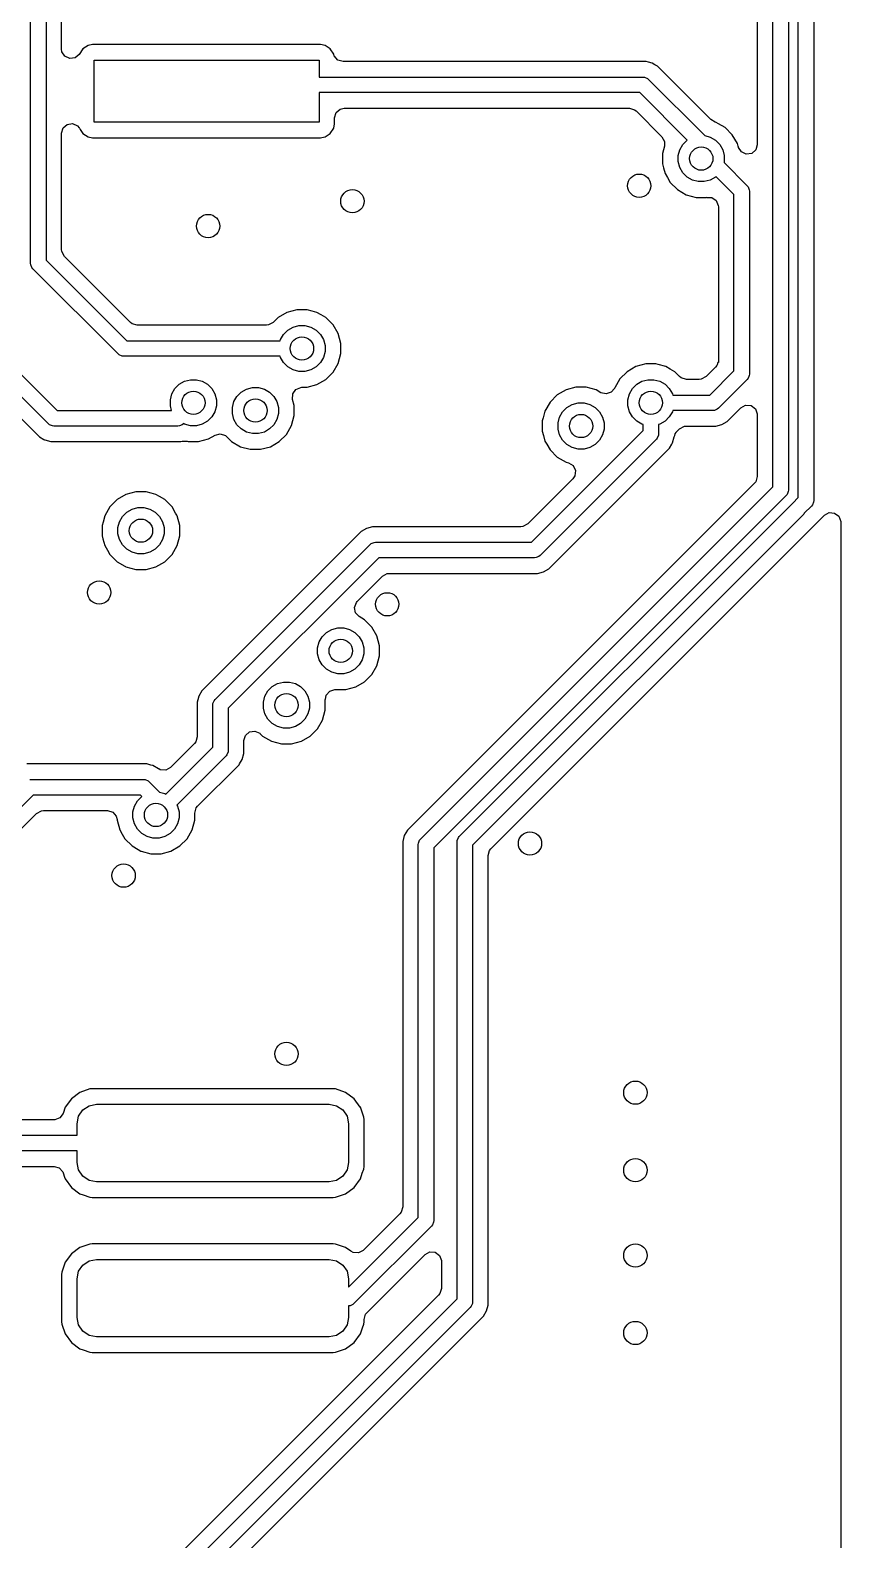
# Model space of a CAD drawing. Extents: x 2.65 to 6.49, y -4.64 to -1.62.
# Drawn here: x 6.075 to 6.486, y -3.629 to -2.862 of the extents above; entities that cross this region are included whole.
import ezdxf

# ---------------------------------------------------------------- set-up
doc = ezdxf.new("R2010")
doc.units = 0
doc.header["$MEASUREMENT"] = 0
doc.layers.add('BLACK', color=7, linetype='CONTINUOUS')

msp = doc.modelspace()

# ---------------------------------------------------------------- linework, layer by layer
at = {"layer": 'BLACK', "linetype": 'CONTINUOUS'}
for p, q in [((6.46461, -3.09927), (6.46461, -2.05876)), ((6.47248, -2.05713), (6.47248, -3.1009)), ((6.45169, -3.09392), (6.45169, -2.6108)), ((6.45957, -2.60917), (6.45957, -3.09555)), ((6.4438, -2.62228), (6.4438, -2.92011)), ((6.0748, -2.98031), (6.0748, -2.64567)), ((6.08268, -2.6473), (6.08268, -2.97868)), ((6.09057, -2.87158), (6.09057, -2.85519)), ((6.09074, -2.87287), (6.09057, -2.87158)), ((6.09219, -2.87521), (6.09074, -2.87287)), ((6.09951, -2.87429), (6.0974, -2.87606)), ((6.1014, -2.87147), (6.09951, -2.87429)), ((6.10401, -2.86973), (6.1014, -2.87147)), ((6.10631, -2.86927), (6.10401, -2.86973)), ((6.10401, -2.86973), (6.10401, -2.86973)), ((6.22204, -2.86927), (6.10631, -2.86927)), ((6.10631, -2.86927), (6.10631, -2.86927)), ((6.22434, -2.86973), (6.22204, -2.86927)), ((6.22204, -2.86927), (6.22204, -2.86927)), ((6.22695, -2.87147), (6.22434, -2.86973)), ((6.22434, -2.86973), (6.22434, -2.86973)), ((6.2287, -2.87409), (6.22695, -2.87147)), ((6.22876, -2.87425), (6.2287, -2.87409)), ((6.22902, -2.87504), (6.22876, -2.87425)), ((6.23082, -2.87712), (6.22902, -2.87504)), ((6.09467, -2.8764), (6.09219, -2.87521)), ((6.0974, -2.87606), (6.09467, -2.8764)), ((6.10709, -2.90866), (6.10709, -2.87717)), ((6.10709, -2.87717), (6.22126, -2.87717)), ((6.22126, -2.87717), (6.22126, -2.88579)), ((6.23346, -2.87789), (6.23082, -2.87712)), ((6.38734, -2.87789), (6.23346, -2.87789)), ((6.38864, -2.87824), (6.38734, -2.87789)), ((6.38734, -2.87789), (6.38734, -2.87789)), ((6.39035, -2.8787), (6.38864, -2.87824)), ((6.39182, -2.87954), (6.39035, -2.8787)), ((6.39035, -2.8787), (6.39035, -2.8787)), ((6.39305, -2.88026), (6.39182, -2.87954)), ((6.39182, -2.87954), (6.39182, -2.87954)), ((6.39182, -2.87954), (6.39182, -2.87954)), ((6.42017, -2.90738), (6.39305, -2.88026)), ((6.39305, -2.88026), (6.39305, -2.88026)), ((6.22126, -2.88579), (6.38579, -2.88579)), ((6.38579, -2.88579), (6.38656, -2.88586)), ((6.38656, -2.88586), (6.38797, -2.88645)), ((6.38797, -2.88645), (6.38857, -2.88694)), ((6.38857, -2.88694), (6.41716, -2.91552)), ((6.38416, -2.89366), (6.22126, -2.89366)), ((6.22126, -2.89366), (6.22126, -2.90866)), ((6.40824, -2.91775), (6.38416, -2.89366)), ((6.22915, -2.90644), (6.22993, -2.9038)), ((6.22993, -2.9038), (6.23201, -2.902)), ((6.23201, -2.902), (6.23404, -2.90156)), ((6.23404, -2.90156), (6.37886, -2.90156)), ((6.37886, -2.90156), (6.3815, -2.90233)), ((6.3815, -2.90233), (6.38232, -2.90299)), ((6.38232, -2.90299), (6.3954, -2.91607)), ((6.09057, -2.91425), (6.09135, -2.91161)), ((6.09135, -2.91161), (6.09342, -2.9098)), ((6.09342, -2.9098), (6.09615, -2.90941)), ((6.09615, -2.90941), (6.09865, -2.91056)), ((6.09865, -2.91056), (6.09951, -2.91153)), ((6.09951, -2.91153), (6.09965, -2.91174)), ((6.09965, -2.91174), (6.09965, -2.91174)), ((6.09965, -2.91174), (6.10003, -2.91231)), ((6.10003, -2.91231), (6.1014, -2.91435)), ((6.22126, -2.90866), (6.10709, -2.90866)), ((6.22695, -2.91435), (6.2287, -2.91174)), ((6.2287, -2.91174), (6.22915, -2.90944)), ((6.2287, -2.91174), (6.2287, -2.91174)), ((6.2287, -2.91174), (6.2287, -2.91174)), ((6.22915, -2.90944), (6.22915, -2.90644)), ((6.22915, -2.90944), (6.22915, -2.90944)), ((6.42236, -2.90864), (6.42017, -2.90738)), ((6.42296, -2.9088), (6.42236, -2.90864)), ((6.42406, -2.90944), (6.42296, -2.9088)), ((6.42296, -2.9088), (6.42296, -2.9088)), ((6.42745, -2.9114), (6.42406, -2.90944)), ((6.43112, -2.91507), (6.42745, -2.9114)), ((6.09057, -2.97339), (6.09057, -2.91425)), ((6.1014, -2.91435), (6.10401, -2.9161)), ((6.10401, -2.9161), (6.10401, -2.9161)), ((6.10401, -2.9161), (6.10631, -2.91656)), ((6.10631, -2.91656), (6.10631, -2.91656)), ((6.10631, -2.91656), (6.10631, -2.91656)), ((6.10631, -2.91656), (6.22204, -2.91656)), ((6.22204, -2.91656), (6.22262, -2.91644)), ((6.22204, -2.91656), (6.22204, -2.91656)), ((6.22262, -2.91644), (6.22434, -2.9161)), ((6.22434, -2.9161), (6.22695, -2.91435)), ((6.22434, -2.9161), (6.22434, -2.9161)), ((6.22434, -2.9161), (6.22434, -2.9161)), ((6.3954, -2.91607), (6.39672, -2.91848)), ((6.39666, -2.92078), (6.39565, -2.92457)), ((6.39672, -2.91848), (6.39666, -2.92078)), ((6.40444, -2.92265), (6.40598, -2.91998)), ((6.40598, -2.91998), (6.40816, -2.9178)), ((6.40816, -2.9178), (6.40824, -2.91775)), ((6.41716, -2.91552), (6.41987, -2.91625)), ((6.41987, -2.91625), (6.42254, -2.9178)), ((6.42254, -2.9178), (6.42472, -2.91998)), ((6.42472, -2.91998), (6.42627, -2.92265)), ((6.43372, -2.91956), (6.43112, -2.91507)), ((6.43404, -2.92078), (6.43372, -2.91956)), ((6.4342, -2.92137), (6.43404, -2.92078)), ((6.4438, -2.92011), (6.44302, -2.92275)), ((6.39565, -2.92457), (6.39565, -2.92457)), ((6.39565, -2.92457), (6.39565, -2.92976)), ((6.40364, -2.92562), (6.40444, -2.92265)), ((6.40364, -2.92871), (6.40364, -2.92562)), ((6.40444, -2.93169), (6.40364, -2.92871)), ((6.42627, -2.92265), (6.42706, -2.92562)), ((6.42706, -2.92871), (6.42692, -2.92923)), ((6.42706, -2.92562), (6.42706, -2.92871)), ((6.43423, -2.92148), (6.4342, -2.92137)), ((6.43572, -2.9238), (6.43423, -2.92148)), ((6.43822, -2.92494), (6.43572, -2.9238)), ((6.44095, -2.92455), (6.43822, -2.92494)), ((6.44302, -2.92275), (6.44095, -2.92455)), ((6.39565, -2.92976), (6.39623, -2.93192)), ((6.39623, -2.93192), (6.39699, -2.93477)), ((6.39699, -2.93477), (6.39815, -2.93677)), ((6.40598, -2.93436), (6.40444, -2.93169)), ((6.40816, -2.93654), (6.40598, -2.93436)), ((6.42282, -2.93626), (6.42254, -2.93654)), ((6.43193, -2.94537), (6.42282, -2.93626)), ((6.42692, -2.92923), (6.43865, -2.94096)), ((6.39815, -2.93677), (6.39959, -2.93926)), ((6.39959, -2.93926), (6.40326, -2.94293)), ((6.40326, -2.94293), (6.40775, -2.94553)), ((6.41083, -2.93808), (6.40816, -2.93654)), ((6.41381, -2.93888), (6.41083, -2.93808)), ((6.4169, -2.93888), (6.41381, -2.93888)), ((6.41987, -2.93808), (6.4169, -2.93888)), ((6.42254, -2.93654), (6.41987, -2.93808)), ((6.43865, -2.94096), (6.43914, -2.94155)), ((6.43914, -2.94155), (6.43973, -2.94297)), ((6.43973, -2.94297), (6.4398, -2.94374)), ((6.4398, -2.94374), (6.4398, -3.03657)), ((6.40775, -2.94553), (6.41276, -2.94687)), ((6.41276, -2.94687), (6.41276, -2.94687)), ((6.41276, -2.94687), (6.41795, -2.94687)), ((6.41795, -2.94687), (6.41827, -2.94683)), ((6.41795, -2.94687), (6.41795, -2.94687)), ((6.41795, -2.94687), (6.41795, -2.94687)), ((6.41827, -2.94683), (6.41827, -2.94689)), ((6.41827, -2.94689), (6.42064, -2.94695)), ((6.42064, -2.94695), (6.42292, -2.94849)), ((6.42292, -2.94849), (6.424, -2.95102)), ((6.424, -2.95102), (6.42404, -2.9516)), ((6.42404, -2.9516), (6.42404, -3.02965)), ((6.43193, -3.03494), (6.43193, -2.94537)), ((6.09068, -2.97443), (6.09057, -2.97339)), ((6.092, -2.97684), (6.09068, -2.97443)), ((6.07488, -2.98108), (6.0748, -2.98031)), ((6.07547, -2.9825), (6.07488, -2.98108)), ((6.07596, -2.9831), (6.07547, -2.9825)), ((6.08268, -2.97868), (6.12368, -3.01969)), ((6.12552, -3.01036), (6.092, -2.97684)), ((6.11926, -3.02641), (6.07596, -2.9831)), ((6.20499, -3.00526), (6.2005, -3.00785)), ((6.21, -3.00392), (6.20499, -3.00526)), ((6.21519, -3.00392), (6.21, -3.00392)), ((6.2177, -3.00459), (6.21519, -3.00392)), ((6.2202, -3.00526), (6.2177, -3.00459)), ((6.22241, -3.00653), (6.2202, -3.00526)), ((6.12633, -3.01102), (6.12552, -3.01036)), ((6.12897, -3.01179), (6.12633, -3.01102)), ((6.19454, -3.01179), (6.12897, -3.01179)), ((6.19558, -3.01168), (6.19454, -3.01179)), ((6.19799, -3.01036), (6.19558, -3.01168)), ((6.2005, -3.00785), (6.19799, -3.01036)), ((6.2005, -3.00785), (6.2005, -3.00785)), ((6.20541, -3.01425), (6.20808, -3.01271)), ((6.20808, -3.01271), (6.21106, -3.01191)), ((6.21106, -3.01191), (6.21414, -3.01191)), ((6.21414, -3.01191), (6.21712, -3.01271)), ((6.21712, -3.01271), (6.21979, -3.01425)), ((6.2247, -3.00785), (6.22241, -3.00653)), ((6.22837, -3.01152), (6.2247, -3.00785)), ((6.23096, -3.01602), (6.22837, -3.01152)), ((6.12368, -3.01969), (6.20153, -3.01969)), ((6.20153, -3.01969), (6.20169, -3.0191)), ((6.20169, -3.0191), (6.20323, -3.01643)), ((6.20323, -3.01643), (6.20541, -3.01425)), ((6.21979, -3.01425), (6.22197, -3.01643)), ((6.22197, -3.01643), (6.22351, -3.0191)), ((6.22351, -3.0191), (6.22431, -3.02208)), ((6.2323, -3.02103), (6.23096, -3.01602)), ((6.08383, -3.06184), (6.05037, -3.02837)), ((6.05709, -3.02396), (6.08824, -3.05512)), ((6.11986, -3.0269), (6.11926, -3.02641)), ((6.12128, -3.02748), (6.11986, -3.0269)), ((6.12205, -3.02756), (6.12128, -3.02748)), ((6.20153, -3.02756), (6.12205, -3.02756)), ((6.20169, -3.02814), (6.20153, -3.02756)), ((6.20323, -3.03081), (6.20169, -3.02814)), ((6.22351, -3.02814), (6.22197, -3.03081)), ((6.22431, -3.02516), (6.22351, -3.02814)), ((6.22431, -3.02208), (6.22431, -3.02516)), ((6.23096, -3.03123), (6.2323, -3.02622)), ((6.2323, -3.02622), (6.2323, -3.02103)), ((6.20541, -3.03299), (6.20323, -3.03081)), ((6.20808, -3.03453), (6.20541, -3.03299)), ((6.21106, -3.03533), (6.20808, -3.03453)), ((6.21414, -3.03533), (6.21106, -3.03533)), ((6.21712, -3.03453), (6.21414, -3.03533)), ((6.21979, -3.03299), (6.21712, -3.03453)), ((6.22197, -3.03081), (6.21979, -3.03299)), ((6.2247, -3.03939), (6.22837, -3.03572)), ((6.22837, -3.03572), (6.23096, -3.03123)), ((6.37766, -3.03541), (6.374, -3.03908)), ((6.38216, -3.03282), (6.37766, -3.03541)), ((6.37766, -3.03541), (6.37766, -3.03541)), ((6.38717, -3.03148), (6.38216, -3.03282)), ((6.39236, -3.03148), (6.38717, -3.03148)), ((6.3935, -3.03178), (6.39236, -3.03148)), ((6.39737, -3.03282), (6.3935, -3.03178)), ((6.39952, -3.03406), (6.39737, -3.03282)), ((6.40186, -3.03541), (6.39952, -3.03406)), ((6.40437, -3.03792), (6.40186, -3.03541)), ((6.40186, -3.03541), (6.40186, -3.03541)), ((6.42261, -3.0331), (6.41779, -3.03792)), ((6.41963, -3.04724), (6.43193, -3.03494)), ((6.42326, -3.03229), (6.42261, -3.0331)), ((6.42329, -3.03219), (6.42326, -3.03229)), ((6.42344, -3.03199), (6.42329, -3.03219)), ((6.4237, -3.03081), (6.42344, -3.03199)), ((6.42373, -3.03071), (6.4237, -3.03081)), ((6.42402, -3.03071), (6.42373, -3.03071)), ((6.42404, -3.02965), (6.42402, -3.02972)), ((6.42402, -3.02972), (6.42402, -3.03071)), ((6.05099, -3.04016), (6.07935, -3.06852)), ((6.14811, -3.04399), (6.15029, -3.04181)), ((6.15029, -3.04181), (6.15296, -3.04027)), ((6.15296, -3.04027), (6.15594, -3.03947)), ((6.15594, -3.03947), (6.15902, -3.03947)), ((6.15902, -3.03947), (6.162, -3.04027)), ((6.162, -3.04027), (6.16467, -3.04181)), ((6.16467, -3.04181), (6.16685, -3.04399)), ((6.18446, -3.04421), (6.18743, -3.04341)), ((6.18743, -3.04341), (6.19052, -3.04341)), ((6.19052, -3.04341), (6.1935, -3.04421)), ((6.20947, -3.04444), (6.212, -3.04336)), ((6.212, -3.04336), (6.21258, -3.04333)), ((6.21258, -3.04333), (6.21519, -3.04333)), ((6.21519, -3.04333), (6.2202, -3.04198)), ((6.21519, -3.04333), (6.21519, -3.04333)), ((6.2202, -3.04198), (6.2247, -3.03939)), ((6.35174, -3.04329), (6.34672, -3.04463)), ((6.35692, -3.04329), (6.35174, -3.04329)), ((6.36194, -3.04463), (6.35692, -3.04329)), ((6.37123, -3.04385), (6.36963, -3.04584)), ((6.37124, -3.04385), (6.37123, -3.04385)), ((6.37128, -3.04378), (6.37124, -3.04385)), ((6.37135, -3.04369), (6.37128, -3.04378)), ((6.3714, -3.04358), (6.37135, -3.04369)), ((6.374, -3.03908), (6.3714, -3.04358)), ((6.374, -3.03908), (6.374, -3.03908)), ((6.38039, -3.04399), (6.38257, -3.04181)), ((6.38257, -3.04181), (6.38524, -3.04027)), ((6.38524, -3.04027), (6.38822, -3.03947)), ((6.38822, -3.03947), (6.39131, -3.03947)), ((6.39131, -3.03947), (6.39428, -3.04027)), ((6.39428, -3.04027), (6.39695, -3.04181)), ((6.39695, -3.04181), (6.39913, -3.04399)), ((6.40518, -3.03858), (6.40437, -3.03792)), ((6.40782, -3.03935), (6.40518, -3.03858)), ((6.41434, -3.03935), (6.40782, -3.03935)), ((6.41538, -3.03924), (6.41434, -3.03935)), ((6.41779, -3.03792), (6.41538, -3.03924)), ((6.43865, -3.03936), (6.42404, -3.05396)), ((6.43914, -3.03876), (6.43865, -3.03936)), ((6.43949, -3.03792), (6.43914, -3.03876)), ((6.43973, -3.03734), (6.43949, -3.03792)), ((6.4398, -3.03657), (6.43973, -3.03734)), ((6.14577, -3.04964), (6.14657, -3.04666)), ((6.14577, -3.05272), (6.14577, -3.04964)), ((6.14657, -3.04666), (6.14811, -3.04399)), ((6.16685, -3.04399), (6.16839, -3.04666)), ((6.16839, -3.04666), (6.16919, -3.04964)), ((6.16919, -3.04964), (6.16919, -3.05272)), ((6.17727, -3.05358), (6.17806, -3.0506)), ((6.17806, -3.0506), (6.17961, -3.04793)), ((6.17961, -3.04793), (6.18179, -3.04575)), ((6.18179, -3.04575), (6.18446, -3.04421)), ((6.1935, -3.04421), (6.19617, -3.04575)), ((6.19617, -3.04575), (6.19835, -3.04793)), ((6.19835, -3.04793), (6.19989, -3.0506)), ((6.19989, -3.0506), (6.20069, -3.05358)), ((6.20786, -3.04947), (6.20793, -3.04672)), ((6.20868, -3.05252), (6.20786, -3.04947)), ((6.20793, -3.04672), (6.20947, -3.04444)), ((6.33856, -3.05089), (6.33597, -3.05539)), ((6.34223, -3.04722), (6.33856, -3.05089)), ((6.33856, -3.05089), (6.33856, -3.05089)), ((6.34672, -3.04463), (6.34223, -3.04722)), ((6.34223, -3.04722), (6.34223, -3.04722)), ((6.34981, -3.05208), (6.35279, -3.05128)), ((6.35279, -3.05128), (6.35587, -3.05128)), ((6.35587, -3.05128), (6.35885, -3.05208)), ((6.3644, -3.04605), (6.36194, -3.04463)), ((6.36194, -3.04463), (6.36194, -3.04463)), ((6.36194, -3.04463), (6.36194, -3.04463)), ((6.36702, -3.0467), (6.3644, -3.04605)), ((6.36963, -3.04584), (6.36702, -3.0467)), ((6.37805, -3.04964), (6.37885, -3.04666)), ((6.37805, -3.05272), (6.37805, -3.04964)), ((6.37885, -3.04666), (6.38039, -3.04399)), ((6.39913, -3.04399), (6.40068, -3.04666)), ((6.40068, -3.04666), (6.40083, -3.04724)), ((6.40083, -3.04724), (6.41963, -3.04724)), ((6.08824, -3.05512), (6.14641, -3.05512)), ((6.14641, -3.05512), (6.14577, -3.05272)), ((6.16685, -3.05837), (6.16467, -3.06055)), ((6.16839, -3.0557), (6.16685, -3.05837)), ((6.16919, -3.05272), (6.16839, -3.0557)), ((6.17727, -3.05666), (6.17727, -3.05358)), ((6.17806, -3.05964), (6.17727, -3.05666)), ((6.20069, -3.05666), (6.19989, -3.05964)), ((6.20069, -3.05358), (6.20069, -3.05666)), ((6.20734, -3.06272), (6.20868, -3.05771)), ((6.20868, -3.05771), (6.20868, -3.05252)), ((6.33503, -3.05891), (6.33463, -3.0604)), ((6.33597, -3.05539), (6.33503, -3.05891)), ((6.34262, -3.06145), (6.34342, -3.05847)), ((6.34342, -3.05847), (6.34496, -3.0558)), ((6.34496, -3.0558), (6.34714, -3.05362)), ((6.34714, -3.05362), (6.34981, -3.05208)), ((6.35885, -3.05208), (6.36152, -3.05362)), ((6.36152, -3.05362), (6.3637, -3.0558)), ((6.3637, -3.0558), (6.36524, -3.05847)), ((6.36524, -3.05847), (6.36604, -3.06145)), ((6.37885, -3.0557), (6.37805, -3.05272)), ((6.38039, -3.05837), (6.37885, -3.0557)), ((6.38257, -3.06055), (6.38039, -3.05837)), ((6.39913, -3.05837), (6.39695, -3.06055)), ((6.40068, -3.0557), (6.39913, -3.05837)), ((6.40083, -3.05512), (6.40068, -3.0557)), ((6.42126, -3.05512), (6.40083, -3.05512)), ((6.42203, -3.05504), (6.42126, -3.05512)), ((6.42345, -3.05445), (6.42203, -3.05504)), ((6.42404, -3.05396), (6.42345, -3.05445)), ((6.42852, -3.06065), (6.43073, -3.05845)), ((6.43073, -3.05845), (6.43547, -3.05371)), ((6.43547, -3.05371), (6.43788, -3.05239)), ((6.43788, -3.05239), (6.44062, -3.05258)), ((6.44062, -3.05258), (6.44283, -3.05423)), ((6.44283, -3.05423), (6.44379, -3.05681)), ((6.44379, -3.05681), (6.4438, -3.05716)), ((6.4438, -3.05716), (6.4438, -3.08863)), ((6.08443, -3.06233), (6.08383, -3.06184)), ((6.08585, -3.06292), (6.08443, -3.06233)), ((6.08661, -3.06299), (6.08585, -3.06292)), ((6.14961, -3.06299), (6.08661, -3.06299)), ((6.15037, -3.06292), (6.14961, -3.06299)), ((6.15179, -3.06233), (6.15037, -3.06292)), ((6.15239, -3.06184), (6.15179, -3.06233)), ((6.15244, -3.06179), (6.15239, -3.06184)), ((6.15296, -3.06209), (6.15244, -3.06179)), ((6.15594, -3.06289), (6.15296, -3.06209)), ((6.15902, -3.06289), (6.15594, -3.06289)), ((6.162, -3.06209), (6.15902, -3.06289)), ((6.16467, -3.06055), (6.162, -3.06209)), ((6.17961, -3.06231), (6.17806, -3.05964)), ((6.18179, -3.06449), (6.17961, -3.06231)), ((6.18446, -3.06603), (6.18179, -3.06449)), ((6.18743, -3.06683), (6.18446, -3.06603)), ((6.19052, -3.06683), (6.18743, -3.06683)), ((6.1935, -3.06603), (6.19052, -3.06683)), ((6.19617, -3.06449), (6.1935, -3.06603)), ((6.19835, -3.06231), (6.19617, -3.06449)), ((6.19989, -3.05964), (6.19835, -3.06231)), ((6.20474, -3.06722), (6.20734, -3.06272)), ((6.33463, -3.0604), (6.33463, -3.06559)), ((6.33463, -3.06559), (6.3352, -3.06774)), ((6.34262, -3.06453), (6.34262, -3.06145)), ((6.34342, -3.06751), (6.34262, -3.06453)), ((6.36604, -3.06453), (6.36524, -3.06751)), ((6.36604, -3.06145), (6.36604, -3.06453)), ((6.38201, -3.06911), (6.38583, -3.0653)), ((6.38524, -3.06209), (6.38257, -3.06055)), ((6.38583, -3.06225), (6.38524, -3.06209)), ((6.38583, -3.0653), (6.38583, -3.06225)), ((6.39428, -3.06209), (6.3937, -3.06225)), ((6.3937, -3.06225), (6.3937, -3.06693)), ((6.39695, -3.06055), (6.39428, -3.06209)), ((6.40213, -3.06697), (6.40261, -3.06632)), ((6.40261, -3.06632), (6.40268, -3.06615)), ((6.40268, -3.06615), (6.40296, -3.06585)), ((6.40296, -3.06585), (6.40437, -3.06444)), ((6.40437, -3.06444), (6.40678, -3.06312)), ((6.40678, -3.06312), (6.40782, -3.06301)), ((6.40782, -3.06301), (6.42282, -3.06301)), ((6.42282, -3.06301), (6.42583, -3.06221)), ((6.42282, -3.06301), (6.42282, -3.06301)), ((6.42583, -3.06221), (6.42852, -3.06065)), ((6.07935, -3.06852), (6.0816, -3.06982)), ((6.0816, -3.06982), (6.0818, -3.06994)), ((6.0818, -3.06994), (6.08205, -3.07008)), ((6.08205, -3.07008), (6.08506, -3.07089)), ((6.08506, -3.07089), (6.08506, -3.07089)), ((6.08506, -3.07089), (6.15116, -3.07089)), ((6.15116, -3.07089), (6.15176, -3.07073)), ((6.15116, -3.07089), (6.15116, -3.07089)), ((6.15176, -3.07073), (6.15429, -3.07073)), ((6.15429, -3.07073), (6.15489, -3.07089)), ((6.15489, -3.07089), (6.15489, -3.07089)), ((6.15489, -3.07089), (6.16007, -3.07089)), ((6.16007, -3.07089), (6.16509, -3.06954)), ((6.16007, -3.07089), (6.16007, -3.07089)), ((6.16509, -3.06954), (6.16847, -3.06759)), ((6.16847, -3.06759), (6.17114, -3.06694)), ((6.17114, -3.06694), (6.17374, -3.06784)), ((6.17374, -3.06784), (6.17436, -3.06837)), ((6.17436, -3.06837), (6.17688, -3.07089)), ((6.17688, -3.07089), (6.18137, -3.07348)), ((6.18137, -3.07348), (6.18638, -3.07482)), ((6.19157, -3.07482), (6.19658, -3.07348)), ((6.19658, -3.07348), (6.20108, -3.07089)), ((6.20108, -3.07089), (6.20474, -3.06722)), ((6.32908, -3.12205), (6.38107, -3.07005)), ((6.3352, -3.06774), (6.33597, -3.0706)), ((6.33597, -3.0706), (6.3369, -3.07221)), ((6.3369, -3.07221), (6.33856, -3.07509)), ((6.34496, -3.07018), (6.34342, -3.06751)), ((6.34714, -3.07236), (6.34496, -3.07018)), ((6.34981, -3.0739), (6.34714, -3.07236)), ((6.35279, -3.0747), (6.34981, -3.0739)), ((6.35885, -3.0739), (6.35587, -3.0747)), ((6.36152, -3.07236), (6.35885, -3.0739)), ((6.3637, -3.07018), (6.36152, -3.07236)), ((6.36524, -3.06751), (6.3637, -3.07018)), ((6.38107, -3.07005), (6.38201, -3.06911)), ((6.38107, -3.07005), (6.38107, -3.07005)), ((6.39255, -3.06971), (6.38756, -3.0747)), ((6.39304, -3.06912), (6.39255, -3.06971)), ((6.39363, -3.0677), (6.39304, -3.06912)), ((6.3937, -3.06693), (6.39363, -3.0677)), ((6.39529, -3.07813), (6.39923, -3.07419)), ((6.39923, -3.07419), (6.39924, -3.07417)), ((6.39923, -3.07419), (6.39923, -3.07419)), ((6.39924, -3.07417), (6.40037, -3.07223)), ((6.40037, -3.07223), (6.40079, -3.0715)), ((6.40079, -3.0715), (6.40159, -3.06849)), ((6.40159, -3.06849), (6.40168, -3.06818)), ((6.40159, -3.06849), (6.40159, -3.06849)), ((6.40168, -3.06818), (6.40178, -3.0682)), ((6.40178, -3.0682), (6.40193, -3.06784)), ((6.40193, -3.06784), (6.40213, -3.06697)), ((6.18638, -3.07482), (6.18638, -3.07482)), ((6.18638, -3.07482), (6.19157, -3.07482)), ((6.19157, -3.07482), (6.19157, -3.07482)), ((6.38664, -3.07562), (6.33349, -3.12877)), ((6.33856, -3.07509), (6.34223, -3.07876)), ((6.34018, -3.13325), (6.39333, -3.0801)), ((6.34223, -3.07876), (6.34672, -3.08135)), ((6.34672, -3.08135), (6.34793, -3.08168)), ((6.34793, -3.08168), (6.35028, -3.08311)), ((6.35587, -3.0747), (6.35279, -3.0747)), ((6.38756, -3.0747), (6.38664, -3.07562)), ((6.38664, -3.07562), (6.38664, -3.07562)), ((6.39333, -3.0801), (6.39529, -3.07813)), ((6.35012, -3.08984), (6.32724, -3.11272)), ((6.35115, -3.08831), (6.35012, -3.08984)), ((6.35028, -3.08311), (6.35148, -3.08558)), ((6.35148, -3.08558), (6.35115, -3.08831)), ((6.4438, -3.08863), (6.44302, -3.09127)), ((6.12825, -3.09644), (6.12324, -3.09778)), ((6.13344, -3.09644), (6.12825, -3.09644)), ((6.13595, -3.09711), (6.13344, -3.09644)), ((6.13845, -3.09778), (6.13595, -3.09711)), ((6.44237, -3.09208), (6.26612, -3.26833)), ((6.27281, -3.27281), (6.45169, -3.09392)), ((6.44302, -3.09127), (6.44237, -3.09208)), ((6.45949, -3.09632), (6.4589, -3.09774)), ((6.45957, -3.09555), (6.45949, -3.09632)), ((6.11508, -3.10404), (6.11248, -3.10854)), ((6.11875, -3.10037), (6.11508, -3.10404)), ((6.11508, -3.10404), (6.11508, -3.10404)), ((6.12324, -3.09778), (6.11875, -3.10037)), ((6.11875, -3.10037), (6.11875, -3.10037)), ((6.12633, -3.10523), (6.1293, -3.10443)), ((6.1293, -3.10443), (6.13239, -3.10443)), ((6.13239, -3.10443), (6.13537, -3.10523)), ((6.14026, -3.09882), (6.13845, -3.09778)), ((6.14295, -3.10037), (6.14026, -3.09882)), ((6.14661, -3.10404), (6.14295, -3.10037)), ((6.14843, -3.10719), (6.14661, -3.10404)), ((6.45841, -3.09834), (6.27953, -3.27722)), ((6.29249, -3.27146), (6.46145, -3.10249)), ((6.4589, -3.09774), (6.45841, -3.09834)), ((6.46145, -3.10249), (6.46178, -3.10209)), ((6.46178, -3.10209), (6.46461, -3.09927)), ((6.47133, -3.10368), (6.46768, -3.10733)), ((6.47182, -3.10309), (6.47133, -3.10368)), ((6.4724, -3.10167), (6.47182, -3.10309)), ((6.47248, -3.1009), (6.4724, -3.10167)), ((6.11162, -3.11176), (6.11114, -3.11355)), ((6.11248, -3.10854), (6.11162, -3.11176)), ((6.11914, -3.1146), (6.11993, -3.11162)), ((6.11993, -3.11162), (6.12148, -3.10895)), ((6.12148, -3.10895), (6.12366, -3.10677)), ((6.12366, -3.10677), (6.12633, -3.10523)), ((6.13537, -3.10523), (6.13804, -3.10677)), ((6.13804, -3.10677), (6.14022, -3.10895)), ((6.14022, -3.10895), (6.14176, -3.11162)), ((6.14176, -3.11162), (6.14256, -3.1146)), ((6.1491, -3.10834), (6.14843, -3.10719)), ((6.14921, -3.10854), (6.1491, -3.10834)), ((6.15055, -3.11355), (6.14921, -3.10854)), ((6.46735, -3.10773), (6.29921, -3.27587)), ((6.32724, -3.11272), (6.32482, -3.11404)), ((6.39099, -3.19526), (6.47403, -3.11221)), ((6.46768, -3.10733), (6.46735, -3.10773)), ((6.47403, -3.11221), (6.47408, -3.11216)), ((6.47403, -3.11221), (6.47403, -3.11221)), ((6.47408, -3.11216), (6.4745, -3.11168)), ((6.4745, -3.11168), (6.47787, -3.10831)), ((6.47787, -3.10831), (6.48028, -3.10699)), ((6.48028, -3.10699), (6.48302, -3.10719)), ((6.48302, -3.10719), (6.48523, -3.10883)), ((6.48523, -3.10883), (6.48619, -3.11141)), ((6.48619, -3.11141), (6.4862, -3.11176)), ((6.4862, -3.11176), (6.4862, -4.52742)), ((6.11114, -3.11355), (6.11114, -3.11874)), ((6.11114, -3.11874), (6.11154, -3.12024)), ((6.11154, -3.12024), (6.11248, -3.12375)), ((6.11914, -3.11768), (6.11914, -3.1146)), ((6.11993, -3.12066), (6.11914, -3.11768)), ((6.14256, -3.11768), (6.14176, -3.12066)), ((6.14256, -3.1146), (6.14256, -3.11768)), ((6.14921, -3.12375), (6.15055, -3.11874)), ((6.15055, -3.11874), (6.15055, -3.11355)), ((6.24274, -3.11652), (6.16179, -3.19746)), ((6.24544, -3.11496), (6.24274, -3.11652)), ((6.24274, -3.11652), (6.24274, -3.11652)), ((6.24844, -3.11415), (6.24544, -3.11496)), ((6.32379, -3.11415), (6.24844, -3.11415)), ((6.32482, -3.11404), (6.32379, -3.11415)), ((6.11248, -3.12375), (6.11378, -3.12599)), ((6.11378, -3.12599), (6.11508, -3.12824)), ((6.12148, -3.12333), (6.11993, -3.12066)), ((6.12366, -3.12551), (6.12148, -3.12333)), ((6.12633, -3.12705), (6.12366, -3.12551)), ((6.1293, -3.12785), (6.12633, -3.12705)), ((6.13239, -3.12785), (6.1293, -3.12785)), ((6.13537, -3.12705), (6.13239, -3.12785)), ((6.13804, -3.12551), (6.13537, -3.12705)), ((6.14022, -3.12333), (6.13804, -3.12551)), ((6.14176, -3.12066), (6.14022, -3.12333)), ((6.14661, -3.12824), (6.14921, -3.12375)), ((6.16848, -3.20194), (6.24722, -3.1232)), ((6.24722, -3.1232), (6.24781, -3.12271)), ((6.24781, -3.12271), (6.24923, -3.12212)), ((6.24923, -3.12212), (6.25, -3.12205)), ((6.25, -3.12205), (6.32908, -3.12205)), ((6.11508, -3.12824), (6.11875, -3.13191)), ((6.11875, -3.13191), (6.12264, -3.13416)), ((6.12264, -3.13416), (6.12305, -3.1344)), ((6.12305, -3.1344), (6.12324, -3.1345)), ((6.12324, -3.1345), (6.12825, -3.13585)), ((6.12825, -3.13585), (6.12825, -3.13585)), ((6.12825, -3.13585), (6.13344, -3.13585)), ((6.13344, -3.13585), (6.13845, -3.1345)), ((6.13344, -3.13585), (6.13344, -3.13585)), ((6.13845, -3.1345), (6.14295, -3.13191)), ((6.14295, -3.13191), (6.14661, -3.12824)), ((6.25163, -3.12992), (6.1752, -3.20636)), ((6.33071, -3.12992), (6.25163, -3.12992)), ((6.33148, -3.12985), (6.33071, -3.12992)), ((6.3329, -3.12926), (6.33148, -3.12985)), ((6.33349, -3.12877), (6.3329, -3.12926)), ((6.33528, -3.13701), (6.33797, -3.13545)), ((6.33797, -3.13545), (6.34018, -3.13325)), ((6.24676, -3.14596), (6.25347, -3.13924)), ((6.25347, -3.13924), (6.25589, -3.13793)), ((6.25589, -3.13793), (6.25692, -3.13781)), ((6.25692, -3.13781), (6.33227, -3.13781)), ((6.33227, -3.13781), (6.33528, -3.13701)), ((6.33227, -3.13781), (6.33227, -3.13781)), ((6.2406, -3.15212), (6.24676, -3.14596)), ((6.23919, -3.15511), (6.24021, -3.15255)), ((6.23971, -3.15781), (6.23919, -3.15511)), ((6.24161, -3.1598), (6.23971, -3.15781)), ((6.24021, -3.15255), (6.2406, -3.15212)), ((6.22509, -3.1678), (6.22776, -3.16625)), ((6.22776, -3.16625), (6.23074, -3.16546)), ((6.23074, -3.16546), (6.23383, -3.16546)), ((6.23383, -3.16546), (6.2368, -3.16625)), ((6.2368, -3.16625), (6.23947, -3.1678)), ((6.24438, -3.1614), (6.24161, -3.1598)), ((6.24805, -3.16507), (6.24438, -3.1614)), ((6.24438, -3.1614), (6.24438, -3.1614)), ((6.24438, -3.1614), (6.24438, -3.1614)), ((6.25065, -3.16956), (6.24805, -3.16507)), ((6.22057, -3.17562), (6.22137, -3.17265)), ((6.22137, -3.17265), (6.22291, -3.16998)), ((6.22291, -3.16998), (6.22509, -3.1678)), ((6.23947, -3.1678), (6.24165, -3.16998)), ((6.24165, -3.16998), (6.2432, -3.17265)), ((6.2432, -3.17265), (6.24399, -3.17562)), ((6.25199, -3.17457), (6.25065, -3.16956)), ((6.22057, -3.17871), (6.22057, -3.17562)), ((6.22137, -3.18169), (6.22057, -3.17871)), ((6.22291, -3.18436), (6.22137, -3.18169)), ((6.2432, -3.18169), (6.24165, -3.18436)), ((6.24399, -3.17871), (6.2432, -3.18169)), ((6.24399, -3.17562), (6.24399, -3.17871)), ((6.25065, -3.18477), (6.25199, -3.17976)), ((6.25199, -3.17976), (6.25199, -3.17457)), ((6.22509, -3.18654), (6.22291, -3.18436)), ((6.22776, -3.18808), (6.22509, -3.18654)), ((6.23074, -3.18888), (6.22776, -3.18808)), ((6.23383, -3.18888), (6.23074, -3.18888)), ((6.2368, -3.18808), (6.23383, -3.18888)), ((6.23947, -3.18654), (6.2368, -3.18808)), ((6.24165, -3.18436), (6.23947, -3.18654)), ((6.24438, -3.19293), (6.24805, -3.18926)), ((6.24805, -3.18926), (6.25065, -3.18477)), ((6.19535, -3.19753), (6.19753, -3.19535)), ((6.19753, -3.19535), (6.2002, -3.19381)), ((6.2002, -3.19381), (6.20318, -3.19301)), ((6.20318, -3.19301), (6.20627, -3.19301)), ((6.20627, -3.19301), (6.20924, -3.19381)), ((6.20924, -3.19381), (6.21191, -3.19535)), ((6.21191, -3.19535), (6.21409, -3.19753)), ((6.22671, -3.19761), (6.22936, -3.19686)), ((6.22936, -3.19686), (6.22948, -3.19687)), ((6.22948, -3.19687), (6.22969, -3.19687)), ((6.22969, -3.19687), (6.23488, -3.19687)), ((6.23488, -3.19687), (6.23989, -3.19553)), ((6.23488, -3.19687), (6.23488, -3.19687)), ((6.23989, -3.19553), (6.24438, -3.19293)), ((6.30854, -3.27771), (6.39099, -3.19526)), ((6.15971, -3.20213), (6.15943, -3.20317)), ((6.15943, -3.20317), (6.15943, -3.22081)), ((6.16024, -3.20016), (6.15971, -3.20213)), ((6.16179, -3.19746), (6.16024, -3.20016)), ((6.16024, -3.20016), (6.16024, -3.20016)), ((6.16024, -3.20016), (6.16024, -3.20016)), ((6.16024, -3.20016), (6.16024, -3.20016)), ((6.16179, -3.19746), (6.16179, -3.19746)), ((6.16732, -3.20473), (6.1674, -3.20396)), ((6.16732, -3.2261), (6.16732, -3.20473)), ((6.1674, -3.20396), (6.16799, -3.20254)), ((6.16799, -3.20254), (6.16848, -3.20194)), ((6.19301, -3.20318), (6.19381, -3.2002)), ((6.19301, -3.20627), (6.19301, -3.20318)), ((6.19381, -3.2002), (6.19535, -3.19753)), ((6.21409, -3.19753), (6.21564, -3.2002)), ((6.21564, -3.2002), (6.21643, -3.20318)), ((6.21643, -3.20318), (6.21643, -3.20627)), ((6.22443, -3.20213), (6.22443, -3.20181)), ((6.22443, -3.20181), (6.22455, -3.20181)), ((6.22443, -3.20732), (6.22443, -3.20213)), ((6.22455, -3.20181), (6.22489, -3.19966)), ((6.22489, -3.19966), (6.22671, -3.19761)), ((6.1752, -3.20636), (6.1752, -3.22773)), ((6.19381, -3.20924), (6.19301, -3.20627)), ((6.19535, -3.21191), (6.19381, -3.20924)), ((6.19753, -3.21409), (6.19535, -3.21191)), ((6.21409, -3.21191), (6.21191, -3.21409)), ((6.21564, -3.20924), (6.21409, -3.21191)), ((6.21643, -3.20627), (6.21564, -3.20924)), ((6.22049, -3.21682), (6.22309, -3.21233)), ((6.22309, -3.21233), (6.22443, -3.20732)), ((6.18309, -3.22274), (6.18387, -3.2201)), ((6.18387, -3.2201), (6.18594, -3.2183)), ((6.18594, -3.2183), (6.18867, -3.21791)), ((6.18867, -3.21791), (6.19117, -3.21905)), ((6.19117, -3.21905), (6.19142, -3.21929)), ((6.19142, -3.21929), (6.19263, -3.22049)), ((6.2002, -3.21564), (6.19753, -3.21409)), ((6.20318, -3.21643), (6.2002, -3.21564)), ((6.20627, -3.21643), (6.20318, -3.21643)), ((6.20924, -3.21564), (6.20627, -3.21643)), ((6.21191, -3.21409), (6.20924, -3.21564)), ((6.21682, -3.22049), (6.22049, -3.21682)), ((6.14351, -3.24991), (6.16732, -3.2261)), ((6.158, -3.22426), (6.14581, -3.23645)), ((6.15865, -3.22345), (6.158, -3.22426)), ((6.15943, -3.22081), (6.15865, -3.22345)), ((6.1752, -3.22773), (6.17512, -3.2285)), ((6.18309, -3.22929), (6.18309, -3.22274)), ((6.19263, -3.22049), (6.19712, -3.22309)), ((6.19712, -3.22309), (6.20213, -3.22443)), ((6.20213, -3.22443), (6.20213, -3.22443)), ((6.20213, -3.22443), (6.20732, -3.22443)), ((6.20732, -3.22443), (6.21233, -3.22309)), ((6.20732, -3.22443), (6.20732, -3.22443)), ((6.21233, -3.22309), (6.21682, -3.22049)), ((6.07597, -3.23463), (6.07285, -3.23463)), ((6.13384, -3.23463), (6.07597, -3.23463)), ((6.13585, -3.23516), (6.13384, -3.23463)), ((6.13685, -3.23543), (6.13585, -3.23516)), ((6.13982, -3.23715), (6.13685, -3.23543)), ((6.13685, -3.23543), (6.13685, -3.23543)), ((6.17404, -3.23051), (6.14908, -3.25548)), ((6.15961, -3.25611), (6.18073, -3.23499)), ((6.17453, -3.22992), (6.17404, -3.23051)), ((6.17512, -3.2285), (6.17453, -3.22992)), ((6.18073, -3.23499), (6.18094, -3.23463)), ((6.18073, -3.23499), (6.18073, -3.23499)), ((6.18073, -3.23499), (6.18073, -3.23499)), ((6.18094, -3.23463), (6.18228, -3.2323)), ((6.18228, -3.2323), (6.18309, -3.22929)), ((6.07441, -3.24252), (6.13228, -3.24252)), ((6.13228, -3.24252), (6.13305, -3.2426)), ((6.13305, -3.2426), (6.13447, -3.24318)), ((6.13447, -3.24318), (6.13507, -3.24367)), ((6.13984, -3.23712), (6.13982, -3.23715)), ((6.14065, -3.23757), (6.13984, -3.23712)), ((6.1434, -3.23776), (6.14065, -3.23757)), ((6.14581, -3.23645), (6.1434, -3.23776)), ((6.07604, -3.25039), (6.04139, -3.28505)), ((6.13065, -3.25039), (6.07604, -3.25039)), ((6.13136, -3.2511), (6.13065, -3.25039)), ((6.13507, -3.24367), (6.14027, -3.24888)), ((6.14027, -3.24888), (6.14299, -3.24961)), ((6.14299, -3.24961), (6.14351, -3.24991)), ((6.07788, -3.25972), (6.08029, -3.2584)), ((6.08029, -3.2584), (6.08133, -3.25829)), ((6.08133, -3.25829), (6.11388, -3.25829)), ((6.11388, -3.25829), (6.11652, -3.25906)), ((6.12676, -3.25898), (6.12756, -3.256)), ((6.12756, -3.256), (6.1291, -3.25333)), ((6.1291, -3.25333), (6.13128, -3.25115)), ((6.13128, -3.25115), (6.13136, -3.2511)), ((6.14908, -3.25548), (6.14938, -3.256)), ((6.14938, -3.256), (6.15018, -3.25898)), ((6.15818, -3.25957), (6.15895, -3.25693)), ((6.15895, -3.25693), (6.15961, -3.25611)), ((6.05263, -3.28497), (6.07788, -3.25972)), ((6.11652, -3.25906), (6.11832, -3.26114)), ((6.11832, -3.26114), (6.11869, -3.2628)), ((6.11869, -3.2628), (6.11872, -3.26279)), ((6.11872, -3.26279), (6.11877, -3.26311)), ((6.11877, -3.26311), (6.12011, -3.26812)), ((6.12676, -3.26206), (6.12676, -3.25898)), ((6.12756, -3.26504), (6.12676, -3.26206)), ((6.1291, -3.26771), (6.12756, -3.26504)), ((6.14938, -3.26504), (6.14784, -3.26771)), ((6.15018, -3.26206), (6.14938, -3.26504)), ((6.15018, -3.25898), (6.15018, -3.26206)), ((6.15683, -3.26812), (6.15818, -3.26311)), ((6.15818, -3.26311), (6.15818, -3.25957)), ((6.12011, -3.26812), (6.12131, -3.2702)), ((6.12131, -3.2702), (6.1227, -3.27262)), ((6.1227, -3.27262), (6.12637, -3.27629)), ((6.13128, -3.26989), (6.1291, -3.26771)), ((6.13395, -3.27143), (6.13128, -3.26989)), ((6.13693, -3.27223), (6.13395, -3.27143)), ((6.14001, -3.27223), (6.13693, -3.27223)), ((6.14299, -3.27143), (6.14001, -3.27223)), ((6.14566, -3.26989), (6.14299, -3.27143)), ((6.14784, -3.26771), (6.14566, -3.26989)), ((6.15057, -3.27629), (6.15424, -3.27262)), ((6.15424, -3.27262), (6.15683, -3.26812)), ((6.26457, -3.27102), (6.26376, -3.27403)), ((6.26612, -3.26833), (6.26457, -3.27102)), ((6.26457, -3.27102), (6.26457, -3.27102)), ((6.26612, -3.26833), (6.26612, -3.26833)), ((6.27173, -3.27482), (6.27232, -3.2734)), ((6.27232, -3.2734), (6.27281, -3.27281)), ((6.29134, -3.27424), (6.29141, -3.27347)), ((6.29141, -3.27347), (6.292, -3.27205)), ((6.292, -3.27205), (6.29249, -3.27146)), ((6.12637, -3.27629), (6.12948, -3.27808)), ((6.12948, -3.27808), (6.13082, -3.27885)), ((6.13082, -3.27885), (6.13087, -3.27888)), ((6.13087, -3.27888), (6.13588, -3.28022)), ((6.13588, -3.28022), (6.13588, -3.28022)), ((6.13588, -3.28022), (6.14106, -3.28022)), ((6.14106, -3.28022), (6.14608, -3.27888)), ((6.14106, -3.28022), (6.14106, -3.28022)), ((6.14608, -3.27888), (6.15057, -3.27629)), ((6.26376, -3.27403), (6.26376, -3.45961)), ((6.27165, -3.27559), (6.27173, -3.27482)), ((6.27165, -3.4649), (6.27165, -3.27559)), ((6.27953, -3.27722), (6.27953, -3.46654)), ((6.29134, -3.50624), (6.29134, -3.27424)), ((6.29921, -3.27587), (6.29921, -3.50787)), ((6.30711, -3.28116), (6.30788, -3.27852)), ((6.30711, -3.50632), (6.30711, -3.28116)), ((6.30788, -3.27852), (6.30854, -3.27771)), ((6.09989, -3.40146), (6.09558, -3.40464)), ((6.10493, -3.3997), (6.09989, -3.40146)), ((6.09989, -3.40146), (6.09989, -3.40146)), ((6.10613, -3.39959), (6.10493, -3.3997)), ((6.10493, -3.3997), (6.10493, -3.3997)), ((6.22851, -3.39959), (6.10613, -3.39959)), ((6.10613, -3.39959), (6.10613, -3.39959)), ((6.22971, -3.3997), (6.22851, -3.39959)), ((6.22851, -3.39959), (6.22851, -3.39959)), ((6.23476, -3.40146), (6.22971, -3.3997)), ((6.23906, -3.40464), (6.23476, -3.40146)), ((6.23476, -3.40146), (6.23476, -3.40146)), ((6.09241, -3.40894), (6.09132, -3.41207)), ((6.09558, -3.40464), (6.09241, -3.40894)), ((6.09917, -3.41356), (6.10131, -3.41036)), ((6.10131, -3.41036), (6.1045, -3.40823)), ((6.1045, -3.40823), (6.10827, -3.40748)), ((6.10827, -3.40748), (6.22638, -3.40748)), ((6.22638, -3.40748), (6.23014, -3.40823)), ((6.23014, -3.40823), (6.23334, -3.41036)), ((6.23334, -3.41036), (6.23547, -3.41356)), ((6.24221, -3.40891), (6.23906, -3.40464)), ((6.24224, -3.40894), (6.24221, -3.40891)), ((6.244, -3.41399), (6.24224, -3.40894)), ((6.24224, -3.40894), (6.24224, -3.40894)), ((6.08671, -3.41533), (6.04629, -3.41533)), ((6.08716, -3.41531), (6.08671, -3.41533)), ((6.08971, -3.4143), (6.08716, -3.41531)), ((6.09132, -3.41207), (6.08971, -3.4143)), ((6.09843, -3.41732), (6.09917, -3.41356)), ((6.09843, -3.42323), (6.09843, -3.41732)), ((6.23547, -3.41356), (6.23622, -3.41732)), ((6.23622, -3.41732), (6.23622, -3.43701)), ((6.24411, -3.41519), (6.244, -3.41399)), ((6.244, -3.41399), (6.244, -3.41399)), ((6.24411, -3.43914), (6.24411, -3.41519)), ((6.041, -3.42323), (6.09843, -3.42323)), ((6.09843, -3.4311), (6.03937, -3.4311)), ((6.09843, -3.43701), (6.09843, -3.4311)), ((6.04093, -3.439), (6.08671, -3.439)), ((6.08671, -3.439), (6.08935, -3.43977)), ((6.08935, -3.43977), (6.09115, -3.44185)), ((6.09115, -3.44185), (6.09132, -3.44227)), ((6.09132, -3.44227), (6.09209, -3.44447)), ((6.09917, -3.44077), (6.09843, -3.43701)), ((6.10131, -3.44397), (6.09917, -3.44077)), ((6.23547, -3.44077), (6.23334, -3.44397)), ((6.23622, -3.43701), (6.23547, -3.44077)), ((6.24224, -3.44539), (6.24325, -3.4425)), ((6.24325, -3.4425), (6.244, -3.44034)), ((6.244, -3.44034), (6.24411, -3.43914)), ((6.244, -3.44034), (6.244, -3.44034)), ((6.09209, -3.44447), (6.09241, -3.44539)), ((6.09241, -3.44539), (6.09558, -3.44969)), ((6.09558, -3.44969), (6.09989, -3.45287)), ((6.1045, -3.4461), (6.10131, -3.44397)), ((6.10827, -3.44685), (6.1045, -3.4461)), ((6.22638, -3.44685), (6.10827, -3.44685)), ((6.23014, -3.4461), (6.22638, -3.44685)), ((6.23334, -3.44397), (6.23014, -3.4461)), ((6.23476, -3.45287), (6.23906, -3.44969)), ((6.23906, -3.44969), (6.24224, -3.44539)), ((6.09989, -3.45287), (6.1015, -3.45343)), ((6.1015, -3.45343), (6.10493, -3.45463)), ((6.10493, -3.45463), (6.10613, -3.45474)), ((6.10613, -3.45474), (6.10613, -3.45474)), ((6.10613, -3.45474), (6.22851, -3.45474)), ((6.22851, -3.45474), (6.22971, -3.45463)), ((6.22971, -3.45463), (6.23224, -3.45375)), ((6.22971, -3.45463), (6.22971, -3.45463)), ((6.23224, -3.45375), (6.23476, -3.45287)), ((6.23622, -3.50034), (6.27165, -3.4649)), ((6.26233, -3.46306), (6.24373, -3.48166)), ((6.26298, -3.46225), (6.26233, -3.46306)), ((6.26376, -3.45961), (6.26298, -3.46225)), ((6.27837, -3.46932), (6.239, -3.50869)), ((6.27886, -3.46872), (6.27837, -3.46932)), ((6.27945, -3.4673), (6.27886, -3.46872)), ((6.27953, -3.46654), (6.27945, -3.4673)), ((6.09989, -3.4802), (6.09558, -3.48338)), ((6.10493, -3.47844), (6.09989, -3.4802)), ((6.09989, -3.4802), (6.09989, -3.4802)), ((6.10613, -3.47833), (6.10493, -3.47844)), ((6.10493, -3.47844), (6.10493, -3.47844)), ((6.22851, -3.47833), (6.10613, -3.47833)), ((6.10613, -3.47833), (6.10613, -3.47833)), ((6.22971, -3.47844), (6.22851, -3.47833)), ((6.22851, -3.47833), (6.22851, -3.47833)), ((6.23476, -3.4802), (6.22971, -3.47844)), ((6.23738, -3.48214), (6.23476, -3.4802)), ((6.23476, -3.4802), (6.23476, -3.4802)), ((6.09241, -3.48768), (6.09064, -3.49273)), ((6.09558, -3.48338), (6.09241, -3.48768)), ((6.09241, -3.48768), (6.09241, -3.48768)), ((6.10131, -3.4891), (6.1045, -3.48697)), ((6.1045, -3.48697), (6.10827, -3.48622)), ((6.10827, -3.48622), (6.22638, -3.48622)), ((6.22638, -3.48622), (6.23014, -3.48697)), ((6.23014, -3.48697), (6.23334, -3.4891)), ((6.23857, -3.48279), (6.23738, -3.48214)), ((6.24132, -3.48298), (6.23857, -3.48279)), ((6.24373, -3.48166), (6.24132, -3.48298)), ((6.24554, -3.51331), (6.27511, -3.48375)), ((6.27511, -3.48375), (6.27753, -3.48243)), ((6.27753, -3.48243), (6.28027, -3.48262)), ((6.28027, -3.48262), (6.28247, -3.48427)), ((6.28247, -3.48427), (6.28343, -3.48685)), ((6.28343, -3.48685), (6.28344, -3.4872)), ((6.28344, -3.4872), (6.28344, -3.50095)), ((6.09064, -3.49273), (6.09053, -3.49393)), ((6.09053, -3.49393), (6.09053, -3.51788)), ((6.09064, -3.49273), (6.09064, -3.49273)), ((6.09843, -3.49606), (6.09917, -3.4923)), ((6.09843, -3.51575), (6.09843, -3.49606)), ((6.09917, -3.4923), (6.10131, -3.4891)), ((6.23334, -3.4891), (6.23547, -3.4923)), ((6.23547, -3.4923), (6.23622, -3.49606)), ((6.23622, -3.49606), (6.23622, -3.50034)), ((6.28267, -3.50359), (6.28201, -3.5044)), ((6.28344, -3.50095), (6.28267, -3.50359)), ((6.28201, -3.5044), (6.1422, -3.64422)), ((6.14404, -3.65354), (6.29134, -3.50624)), ((6.29806, -3.51066), (6.14845, -3.66026)), ((6.23699, -3.50977), (6.23622, -3.50984)), ((6.23622, -3.50984), (6.23622, -3.51575)), ((6.23841, -3.50918), (6.23699, -3.50977)), ((6.239, -3.50869), (6.23841, -3.50918)), ((6.29855, -3.51006), (6.29806, -3.51066)), ((6.29914, -3.50864), (6.29855, -3.51006)), ((6.29921, -3.50787), (6.29914, -3.50864)), ((6.3063, -3.51244), (6.30711, -3.50943)), ((6.30711, -3.50943), (6.30711, -3.50632)), ((6.09053, -3.51788), (6.09064, -3.51908)), ((6.09064, -3.51908), (6.09064, -3.51908)), ((6.09064, -3.51908), (6.09241, -3.52413)), ((6.09917, -3.51951), (6.09843, -3.51575)), ((6.15514, -3.66474), (6.30474, -3.51514)), ((6.23622, -3.51575), (6.23547, -3.51951)), ((6.24333, -3.52101), (6.244, -3.51908)), ((6.244, -3.51908), (6.24411, -3.51788)), ((6.244, -3.51908), (6.244, -3.51908)), ((6.24411, -3.51677), (6.24489, -3.51413)), ((6.24411, -3.51788), (6.24411, -3.51677)), ((6.24489, -3.51413), (6.24554, -3.51331)), ((6.30474, -3.51514), (6.3063, -3.51244)), ((6.09241, -3.52413), (6.09241, -3.52413)), ((6.09241, -3.52413), (6.09558, -3.52843)), ((6.10131, -3.52271), (6.09917, -3.51951)), ((6.1045, -3.52484), (6.10131, -3.52271)), ((6.10827, -3.52559), (6.1045, -3.52484)), ((6.22638, -3.52559), (6.10827, -3.52559)), ((6.23014, -3.52484), (6.22638, -3.52559)), ((6.23334, -3.52271), (6.23014, -3.52484)), ((6.23547, -3.51951), (6.23334, -3.52271)), ((6.23906, -3.52843), (6.24224, -3.52413)), ((6.24224, -3.52413), (6.24333, -3.52101)), ((6.09558, -3.52843), (6.09989, -3.53161)), ((6.09989, -3.53161), (6.10148, -3.53216)), ((6.10148, -3.53216), (6.10493, -3.53337)), ((6.10493, -3.53337), (6.10613, -3.53348)), ((6.10613, -3.53348), (6.10613, -3.53348)), ((6.10613, -3.53348), (6.22851, -3.53348)), ((6.22851, -3.53348), (6.22971, -3.53337)), ((6.22971, -3.53337), (6.23316, -3.53216)), ((6.22971, -3.53337), (6.22971, -3.53337)), ((6.23316, -3.53216), (6.23476, -3.53161)), ((6.23476, -3.53161), (6.23906, -3.52843))]:
    msp.add_line(p, q, dxfattribs=at)
at = {"layer": 'BLACK'}
for centre in [(6.41535, -2.92717), (6.38386, -2.94094), (6.23819, -2.94882), (6.16496, -2.96142), (6.2126, -3.02362), (6.15748, -3.05118), (6.18898, -3.05512), (6.38976, -3.05118), (6.35433, -3.06299), (6.13085, -3.11614), (6.10965, -3.14752), (6.25591, -3.15354), (6.23228, -3.17717), (6.20472, -3.20472), (6.13847, -3.26052), (6.32838, -3.27501), (6.12205, -3.29134), (6.20472, -3.38189), (6.38189, -3.40157), (6.38189, -3.44094), (6.38189, -3.48425), (6.38189, -3.52362)]:
    msp.add_circle(centre, 0.00591, dxfattribs=at)

doc.saveas('drawing.dxf')
